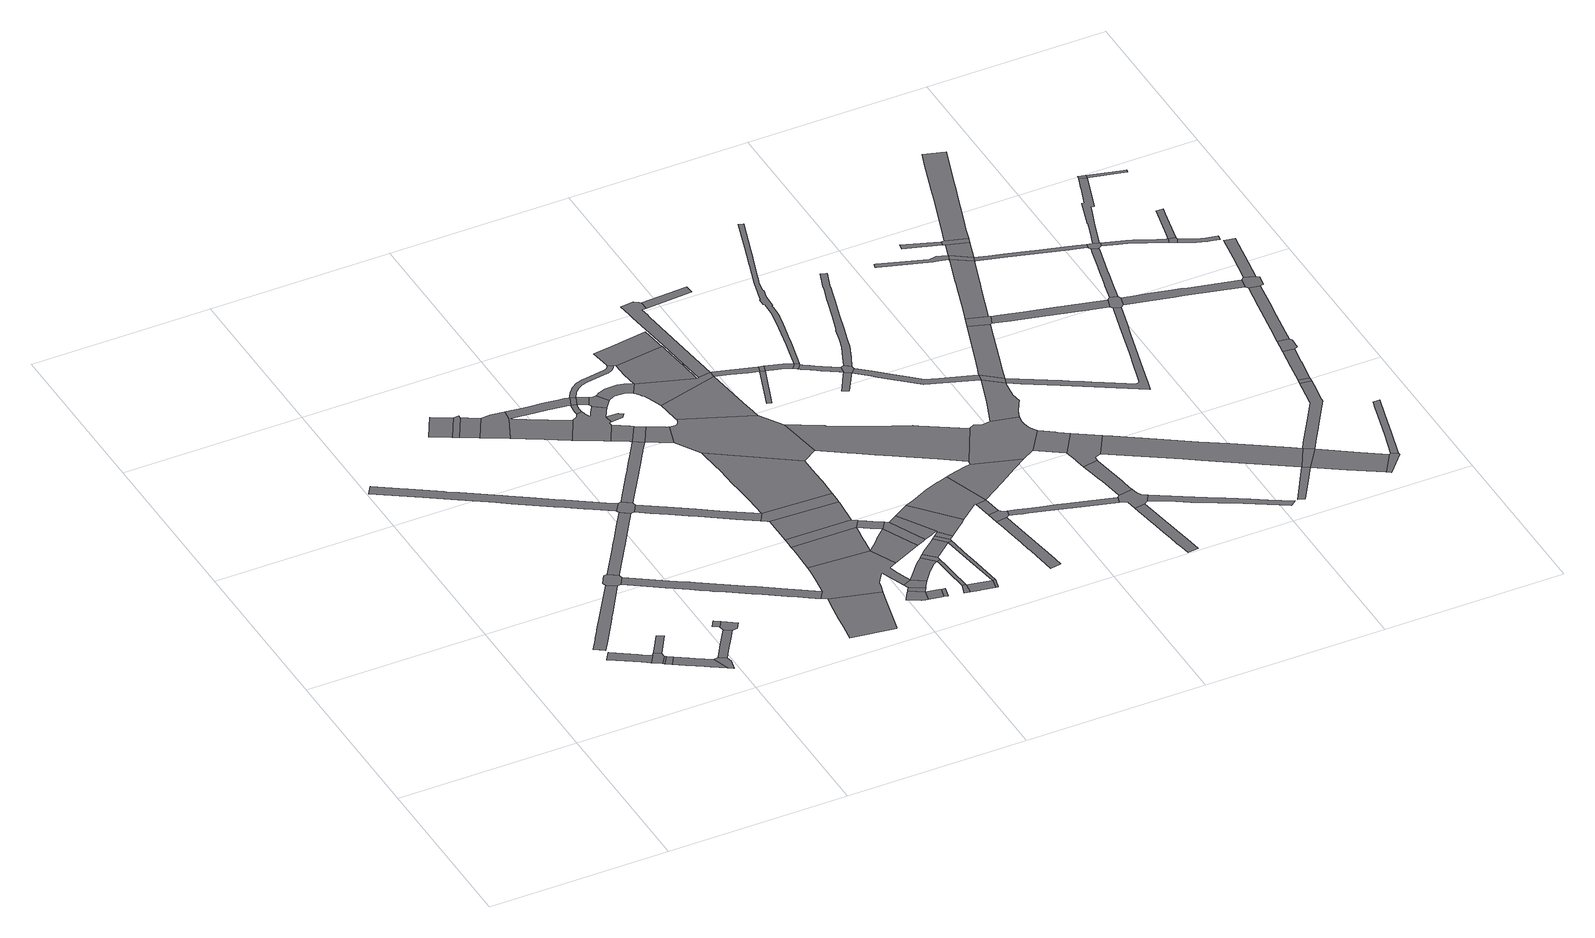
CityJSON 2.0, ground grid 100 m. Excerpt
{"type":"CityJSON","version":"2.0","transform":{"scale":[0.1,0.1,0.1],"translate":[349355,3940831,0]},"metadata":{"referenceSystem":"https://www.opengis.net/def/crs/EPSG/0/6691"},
"CityObjects":{
"road1":{"type":"Road","attributes":{"RoadStructureAttribute.sectionType":"1"},"geometry":[{"type":"MultiSurface","lod":"1","boundaries":[[[0,1,2,3,4,5,6,7,8,9,10]]]}]},
"road2":{"type":"Road","geometry":[{"type":"MultiSurface","lod":"1","boundaries":[[[9,11,12,13,14,10]]]}]},
"road3":{"type":"Road","attributes":{"RoadStructureAttribute.sectionType":"1"},"geometry":[{"type":"MultiSurface","lod":"1","boundaries":[[[15,12,11,16]]]}]},
"road4":{"type":"Road","geometry":[{"type":"MultiSurface","lod":"1","boundaries":[[[17,18,15,16]]]}]},
"road5":{"type":"Road","attributes":{"RoadStructureAttribute.sectionType":"1"},"geometry":[{"type":"MultiSurface","lod":"1","boundaries":[[[19,20,21,22,23,24,25,26,27,28,29,30,31,32,33,34,35,36]]]}]},
"road6":{"type":"Road","geometry":[{"type":"MultiSurface","lod":"1","boundaries":[[[37,38,39,40,14,13]]]}]},
"road7":{"type":"Road","attributes":{"RoadStructureAttribute.sectionType":"1"},"geometry":[{"type":"MultiSurface","lod":"1","boundaries":[[[41,42,18,17,43,44,45,46,47,48,49,50]]]}]},
"road8":{"type":"Road","geometry":[{"type":"MultiSurface","lod":"1","boundaries":[[[49,51,52,53,54,50]]]}]},
"road9":{"type":"Road","geometry":[{"type":"MultiSurface","lod":"1","boundaries":[[[55,56,57,58,19,36,59,60]]]}]},
"road10":{"type":"Road","attributes":{"RoadStructureAttribute.sectionType":"1"},"geometry":[{"type":"MultiSurface","lod":"1","boundaries":[[[61,62,63,64,65,66,67,68,69,70,71,72,73,74,75,76,77,78,79,80,81,82,83,84,85,86,87,88,89,90,91,92,93]]]}]},
"road11":{"type":"Road","attributes":{"RoadStructureAttribute.sectionType":"1"},"geometry":[{"type":"MultiSurface","lod":"1","boundaries":[[[53,94,95,96,97,98,99,100,101,54]]]}]},
"road12":{"type":"Road","geometry":[{"type":"MultiSurface","lod":"1","boundaries":[[[102,103,104,105,106]]]}]},
"road13":{"type":"Road","geometry":[{"type":"MultiSurface","lod":"1","boundaries":[[[102,106,98,97,107,108]]]}]},
"road14":{"type":"Road","attributes":{"RoadStructureAttribute.sectionType":"1"},"geometry":[{"type":"MultiSurface","lod":"1","boundaries":[[[109,110,111,112,113,114,115,56,55,116,117,118,119,120,121,122]]]}]},
"road15":{"type":"Road","attributes":{"RoadStructureAttribute.sectionType":"1"},"geometry":[{"type":"MultiSurface","lod":"1","boundaries":[[[123,124,125,126]]]}]},
"road16":{"type":"Road","geometry":[{"type":"MultiSurface","lod":"1","boundaries":[[[125,127,128,129,126]]]}]},
"road17":{"type":"Road","attributes":{"RoadStructureAttribute.sectionType":"1"},"geometry":[{"type":"MultiSurface","lod":"1","boundaries":[[[59,130,131,132,133,134,135,136,137,138,139,140,141,142,143,144,145,146,147,148,149,150,151,152,153,154,155,156,157,158,159,60]]]}]},
"road18":{"type":"Road","attributes":{"RoadStructureAttribute.sectionType":"1"},"geometry":[{"type":"MultiSurface","lod":"1","boundaries":[[[160,161,128,127,162,163,164]]]}]},
"road19":{"type":"Road","geometry":[{"type":"MultiSurface","lod":"1","boundaries":[[[165,166,167,160,164,168,169]]]}]},
"road20":{"type":"Road","geometry":[{"type":"MultiSurface","lod":"1","boundaries":[[[79,78,109,122,170,171,172,173]]]}]},
"road21":{"type":"Road","attributes":{"RoadStructureAttribute.sectionType":"1"},"geometry":[{"type":"MultiSurface","lod":"1","boundaries":[[[168,174,175,176,177,178,179,180,181,182,183,184,185,169,186,187,188,189,190,191,192,193,194,195,196,197,198,199,200,201,202,203,204,205,206,207,165,169]]]}]},
"road22":{"type":"Road","attributes":{"RoadStructureAttribute.sectionType":"1"},"geometry":[{"type":"MultiSurface","lod":"1","boundaries":[[[208,209,210,211,212,213,214,173,172,215,216,217,218,219,220,221,222,223,224,225,226]]]}]},
"road23":{"type":"Road","attributes":{"RoadStructureAttribute.sectionType":"1"},"geometry":[{"type":"MultiSurface","lod":"1","boundaries":[[[227,228,229,230,231,171,170,232,233,234,235,236,237,238]]]}]},
"road24":{"type":"Road","attributes":{"RoadStructureAttribute.sectionType":"1"},"geometry":[{"type":"MultiSurface","lod":"1","boundaries":[[[239,240,241,242,243,244,245,246,247,248,249]]]}]},
"road25":{"type":"Road","geometry":[{"type":"MultiSurface","lod":"1","boundaries":[[[250,251,252,180,179,253,254,255,256,257,258,259,260,261,262,263,264,265,266,267,268,269,270,271,272,273,274,275]]]}]},
"road26":{"type":"Road","attributes":{"RoadStructureAttribute.sectionType":"1"},"geometry":[{"type":"MultiSurface","lod":"1","boundaries":[[[195,276,277,278,279,280,281,275,274,282,283,284,285,286,287,288]]]}]},
"road27":{"type":"Road","attributes":{"RoadStructureAttribute.sectionType":"1"},"geometry":[{"type":"MultiSurface","lod":"1","boundaries":[[[289,290,255,254,291,226]]]}]},
"road28":{"type":"Road","geometry":[{"type":"MultiSurface","lod":"1","boundaries":[[[292,196,195,288]]]}]},
"road29":{"type":"Road","geometry":[{"type":"MultiSurface","lod":"1","boundaries":[[[293,294,295,150,149,249,248,296,297,298,299,300,301,302,303,304,305,306,307,308,309,310,311]]]}]},
"road30":{"type":"Road","attributes":{"RoadStructureAttribute.sectionType":"1"},"geometry":[{"type":"MultiSurface","lod":"1","boundaries":[[[312,313,314,315,316,317,318,319,292,288]]]}]},
"road31":{"type":"Road","geometry":[{"type":"MultiSurface","lod":"1","boundaries":[[[320,321,289,226,225]]]}]},
"road32":{"type":"Road","geometry":[{"type":"MultiSurface","lod":"1","boundaries":[[[257,322,323,324,325,258]]]}]},
"road33":{"type":"Road","geometry":[{"type":"MultiSurface","lod":"1","boundaries":[[[326,327,328,329,330,331,332,333,334,335,336,337,338,339,316,315,340,341,342,343,344,345,346,347,348,349,350,263,262]]]}]},
"road34":{"type":"Road","attributes":{"RoadStructureAttribute.sectionType":"1"},"geometry":[{"type":"MultiSurface","lod":"1","boundaries":[[[310,351,352,353,354,355,356,357,358,359,311]]]}]},
"road35":{"type":"Road","attributes":{"RoadStructureAttribute.sectionType":"1"},"geometry":[{"type":"MultiSurface","lod":"1","boundaries":[[[360,361,362,363,364,365,321,320,366,367]]]}]},
"road36":{"type":"Road","geometry":[{"type":"MultiSurface","lod":"1","boundaries":[[[368,369,370,371,372,373,374,375]]]}]},
"road37":{"type":"Road","geometry":[{"type":"MultiSurface","lod":"1","boundaries":[[[376,377,378,356,355,379,380]]]}]},
"road38":{"type":"Road","attributes":{"RoadStructureAttribute.sectionType":"1"},"geometry":[{"type":"MultiSurface","lod":"1","boundaries":[[[368,381,382,369]]]}]},
"road39":{"type":"Road","attributes":{"RoadStructureAttribute.sectionType":"1"},"geometry":[{"type":"MultiSurface","lod":"1","boundaries":[[[383,384,385,386,387,388,389,390,391,392,393,394,395,396,397,398,399,400,401,402,403,404,405,196,292,406,407,408,409,410,411,412,413,414,415,416,417,418,419,420,421,422,423,424,425,426,427,428]]]}]},
"road40":{"type":"Road","attributes":{"RoadStructureAttribute.sectionType":"1"},"geometry":[{"type":"MultiSurface","lod":"1","boundaries":[[[429,430,431,432,376,380]]]}]},
"road41":{"type":"Road","geometry":[{"type":"MultiSurface","lod":"1","boundaries":[[[303,382,381,433,434,304]]]}]},
"road42":{"type":"Road","geometry":[{"type":"MultiSurface","lod":"1","boundaries":[[[238,237,435,431,430,436,437]]]}]},
"road43":{"type":"Road","attributes":{"RoadStructureAttribute.sectionType":"1"},"geometry":[{"type":"MultiSurface","lod":"1","boundaries":[[[438,439,440,441,368,375]]]}]},
"road44":{"type":"Road","attributes":{"RoadStructureAttribute.sectionType":"1"},"geometry":[{"type":"MultiSurface","lod":"1","boundaries":[[[442,443,444,445,446,447,448,449,450,451,452,453,454,327,326,455,456,457,458,459,460,461,462,463,464,465,466,467,468,469,470]]]}]},
"road45":{"type":"Road","geometry":[{"type":"MultiSurface","lod":"1","boundaries":[[[471,440,439,472]]]}]},
"road46":{"type":"Road","attributes":{"RoadStructureAttribute.sectionType":"1"},"geometry":[{"type":"MultiSurface","lod":"1","boundaries":[[[437,473,474,475,476,477,478,479,480,481,482,483,484,238]]]}]},
"road47":{"type":"Road","attributes":{"RoadStructureAttribute.sectionType":"1"},"geometry":[{"type":"MultiSurface","lod":"1","boundaries":[[[485,486,487,488,489,490,491,304,434,492,493,494,495,496,497]]]}]},
"road48":{"type":"Road","attributes":{"RoadStructureAttribute.sectionType":"1"},"geometry":[{"type":"MultiSurface","lod":"1","boundaries":[[[498,499,500,501,502,310,309,503,504,505]]]}]},
"road49":{"type":"Road","geometry":[{"type":"MultiSurface","lod":"1","boundaries":[[[506,507,508,509,510]]]}]},
"road50":{"type":"Road","attributes":{"RoadStructureAttribute.sectionType":"1"},"geometry":[{"type":"MultiSurface","lod":"1","boundaries":[[[511,512,513,379,355,514,515,505]]]}]},
"road51":{"type":"Road","geometry":[{"type":"MultiSurface","lod":"1","boundaries":[[[516,517,518,519,520,521,522,523,524,525,526,527,528,529,530,531,532,533,534,535,536,537,360,367,538,478,477]]]}]},
"road52":{"type":"Road","attributes":{"RoadStructureAttribute.sectionType":"1"},"geometry":[{"type":"MultiSurface","lod":"1","boundaries":[[[539,540,508,507,541,542,543,497]]]}]},
"road53":{"type":"Road","geometry":[{"type":"MultiSurface","lod":"1","boundaries":[[[543,544,545,485,497]]]}]},
"road54":{"type":"Road","attributes":{"RoadStructureAttribute.sectionType":"1"},"geometry":[{"type":"MultiSurface","lod":"1","boundaries":[[[546,547,548,549,550,551,506,510]]]}]},
"road55":{"type":"Road","geometry":[{"type":"MultiSurface","lod":"1","boundaries":[[[552,553,554,511,505,504]]]}]},
"road56":{"type":"Road","geometry":[{"type":"MultiSurface","lod":"1","boundaries":[[[555,556,557,558,470,469,559,560,561,562,563,564,565,566,567,568,569,570,571,572,573]]]}]},
"road57":{"type":"Road","geometry":[{"type":"MultiSurface","lod":"1","boundaries":[[[572,574,575,519,518,576,577,578,573]]]}]},
"road58":{"type":"Road","attributes":{"RoadStructureAttribute.sectionType":"1"},"geometry":[{"type":"MultiSurface","lod":"1","boundaries":[[[579,580,581,582,545,544,583,584,585]]]}]},
"road59":{"type":"Road","attributes":{"function":"2","RoadStructureAttribute.sectionType":"1"},"geometry":[{"type":"MultiSurface","lod":"1","boundaries":[[[586,470,558,587,588,589,590,591]]]}]},
"road60":{"type":"Road","geometry":[{"type":"MultiSurface","lod":"1","boundaries":[[[548,592,593,594,549]]]}]},
"road61":{"type":"Road","geometry":[{"type":"MultiSurface","lod":"1","boundaries":[[[595,596,597,383,428,598,599,600,591,590,601,602,603,604,605,606]]]}]},
"road62":{"type":"Road","attributes":{"RoadStructureAttribute.sectionType":"1"},"geometry":[{"type":"MultiSurface","lod":"1","boundaries":[[[554,553,607,608,609]]]}]},
"road63":{"type":"Road","attributes":{"RoadStructureAttribute.sectionType":"1"},"geometry":[{"type":"MultiSurface","lod":"1","boundaries":[[[610,611,612,613,549,594,614,615,616,617,585]]]}]},
"road64":{"type":"Road","geometry":[{"type":"MultiSurface","lod":"1","boundaries":[[[579,585,617,618,619]]]}]},
"road65":{"type":"Road","attributes":{"RoadStructureAttribute.sectionType":"1"},"geometry":[{"type":"MultiSurface","lod":"1","boundaries":[[[618,620,621,619]]]}]},
"road66":{"type":"Road","attributes":{"RoadStructureAttribute.sectionType":"1"},"geometry":[{"type":"MultiSurface","lod":"1","boundaries":[[[622,609,608,623,621,620,624,625,626,627]]]}]},
"road67":{"type":"Road","attributes":{"RoadStructureAttribute.sectionType":"1"},"geometry":[{"type":"MultiSurface","lod":"1","boundaries":[[[628,629,630,631,632,633,634,635,636,556,555,637,638,639,640,641,642,643]]]}]},
"road68":{"type":"Road","geometry":[{"type":"MultiSurface","lod":"1","boundaries":[[[644,645,646,647,555,573,648,649,650]]]}]},
"road69":{"type":"Road","attributes":{"RoadStructureAttribute.sectionType":"1"},"geometry":[{"type":"MultiSurface","lod":"1","boundaries":[[[651,652,653,654,655,656,627,626,657,658,659,660,661,662]]]}]},
"road70":{"type":"Road","geometry":[{"type":"MultiSurface","lod":"1","boundaries":[[[650,663,664,665]]]}]},
"road71":{"type":"Road","attributes":{"RoadStructureAttribute.sectionType":"1"},"geometry":[{"type":"MultiSurface","lod":"1","boundaries":[[[666,667,668,669,670,671,672,673,674,675,676,677,678,679,680]]]}]},
"road72":{"type":"Road","geometry":[{"type":"MultiSurface","lod":"1","boundaries":[[[681,644,650,665]]]}]},
"road73":{"type":"Road","geometry":[{"type":"MultiSurface","lod":"1","boundaries":[[[682,661,660,683]]]}]},
"road74":{"type":"Road","geometry":[{"type":"MultiSurface","lod":"1","boundaries":[[[680,679,684,685,686,682,683]]]}]},
"road75":{"type":"Road","attributes":{"function":"3","RoadStructureAttribute.sectionType":"1"},"geometry":[{"type":"MultiSurface","lod":"1","boundaries":[[[687,688,689,690,691,692,693,694,695,696,697,517,516,698,699,700,701,702,703,704]]]}]},
"road76":{"type":"Road","geometry":[{"type":"MultiSurface","lod":"1","boundaries":[[[642,705,706,643]]]}]},
"road77":{"type":"Road","attributes":{"RoadStructureAttribute.sectionType":"1"},"geometry":[{"type":"MultiSurface","lod":"1","boundaries":[[[707,708,709,681,665,710,711,712,713,714,715,716]]]}]},
"road78":{"type":"Road","geometry":[{"type":"MultiSurface","lod":"1","boundaries":[[[715,717,718,719,720,716]]]}]},
"road79":{"type":"Road","attributes":{"RoadStructureAttribute.sectionType":"1"},"geometry":[{"type":"MultiSurface","lod":"1","boundaries":[[[721,722,723,724,725,719,718,726,727,728,729,730,731]]]}]},
"road80":{"type":"Road","geometry":[{"type":"MultiSurface","lod":"1","boundaries":[[[661,732,733,734,735,736,737,738,662]]]}]},
"road81":{"type":"Road","attributes":{"RoadStructureAttribute.sectionType":"1"},"geometry":[{"type":"MultiSurface","lod":"1","boundaries":[[[739,740,741,742,743,744,745,746,685,684,747,748,749,750,751,752]]]}]},
"road82":{"type":"Road","geometry":[{"type":"MultiSurface","lod":"1","boundaries":[[[753,721,731,754,755,756,757]]]}]},
"road83":{"type":"Road","geometry":[{"type":"MultiSurface","lod":"1","boundaries":[[[736,735,758,759,760,761,762,763,764,765,766,767,687,704]]]}]},
"road84":{"type":"Road","attributes":{"RoadStructureAttribute.sectionType":"1"},"geometry":[{"type":"MultiSurface","lod":"1","boundaries":[[[720,768,769,770,771,772,773,774,775,776,777,778,779,780,781,782,783,784,785,786,787,788,789,790,791,792,793,794,795,796,797,798,799,800,801,802,803,804,805,806,807,808,809,810,811,812,813,814,716]]]}]},
"road85":{"type":"Road","attributes":{"RoadStructureAttribute.sectionType":"1"},"geometry":[{"type":"MultiSurface","lod":"1","boundaries":[[[815,816,817,818,819,820,821,755,754,731,822,823,824,825,826,827,754,828,829,830,831,832,833,834,835,836]]]}]},
"road86":{"type":"Road","attributes":{"RoadStructureAttribute.sectionType":"1"},"geometry":[{"type":"MultiSurface","lod":"1","boundaries":[[[837,838,839,840,841,842,843,844,845,846,847,848,849,850,851,852,853,854,855,856,857,858,859,860,861,862,753,757]]]}]},
"road87":{"type":"Road","attributes":{"RoadStructureAttribute.sectionType":"1"},"geometry":[{"type":"MultiSurface","lod":"1","boundaries":[[[863,864,865,866,867,868,869,870,871,872,873,874,875,876,877,878,879]]]}]},
"road88":{"type":"Road","geometry":[{"type":"MultiSurface","lod":"1","boundaries":[[[880,881,870,869,882,883,884,885,886,887,739,752]]]}]},
"road89":{"type":"Road","attributes":{"RoadStructureAttribute.sectionType":"1"},"geometry":[{"type":"MultiSurface","lod":"1","boundaries":[[[888,889,890,891,887,886,892,893,894,895,896,897]]]}]},
"road90":{"type":"Road","attributes":{"RoadStructureAttribute.sectionType":"1"},"geometry":[{"type":"MultiSurface","lod":"1","boundaries":[[[898,899,759,758,900,901,902]]]}]},
"road91":{"type":"Road","attributes":{"RoadStructureAttribute.sectionType":"1"},"geometry":[{"type":"MultiSurface","lod":"1","boundaries":[[[903,904,765,764,905,906,907,908,909,910,836]]]}]},
"road92":{"type":"Road","geometry":[{"type":"MultiSurface","lod":"1","boundaries":[[[896,911,912,913,914,915,916,917,918,902,901,919,920,921,897]]]}]},
"road93":{"type":"Road","geometry":[{"type":"MultiSurface","lod":"1","boundaries":[[[910,922,815,836]]]}]},
"road94":{"type":"Road","attributes":{"function":"2","RoadStructureAttribute.sectionType":"1"},"geometry":[{"type":"MultiSurface","lod":"1","boundaries":[[[922,923,924,925,926,927,928,929,930,931,932,933,815]]]}]},
"road95":{"type":"Road","attributes":{"RoadStructureAttribute.sectionType":"1"},"geometry":[{"type":"MultiSurface","lod":"1","boundaries":[[[934,935,936,937,938,939,940,941,883,882,942,943,944,945,946,947]]]}]},
"road96":{"type":"Road","geometry":[{"type":"MultiSurface","lod":"1","boundaries":[[[948,949,950,951,952,927,926]]]}]},
"road97":{"type":"Road","attributes":{"function":"3","RoadStructureAttribute.sectionType":"1"},"geometry":[{"type":"MultiSurface","lod":"1","boundaries":[[[953,954,955,956,957,958,959,960,961,962,963,964,965,966,967,918,917]]]}]},
"road98":{"type":"Road","attributes":{"RoadStructureAttribute.sectionType":"1"},"geometry":[{"type":"MultiSurface","lod":"1","boundaries":[[[968,969,970,971,972,973,974,975,976,977]]]}]},
"road99":{"type":"Road","attributes":{"RoadStructureAttribute.sectionType":"1"},"geometry":[{"type":"MultiSurface","lod":"1","boundaries":[[[978,979,980,981,982,983,984,985,986,987,988,989,990,991,992,922,910,993,994,995,996,997,998,999,1000,1001,1002]]]}]},
"road100":{"type":"Road","attributes":{"function":"2","RoadStructureAttribute.sectionType":"1"},"geometry":[{"type":"MultiSurface","lod":"1","boundaries":[[[976,1003,1004,1005,1006,1007,1008,951,950,1009,1010,1011,1012,1013,1014]]]}]},
"road101":{"type":"Road","geometry":[{"type":"MultiSurface","lod":"1","boundaries":[[[1015,1016,1017,1018]]]}]},
"road102":{"type":"Road","attributes":{"RoadStructureAttribute.sectionType":"1"},"geometry":[{"type":"MultiSurface","lod":"1","boundaries":[[[1019,1020,1021,958,1022,1023]]]}]},
"road103":{"type":"Road","geometry":[{"type":"MultiSurface","lod":"1","boundaries":[[[976,1014,1024,977]]]}]},
"road104":{"type":"Road","attributes":{"RoadStructureAttribute.sectionType":"1"},"geometry":[{"type":"MultiSurface","lod":"1","boundaries":[[[1025,1026,1027,1028,1029,949,948,1030,1031,1032,1033,1034,1035,1036,1037,1038]]]}]},
"road105":{"type":"Road","attributes":{"function":"2","RoadStructureAttribute.sectionType":"1"},"geometry":[{"type":"MultiSurface","lod":"1","boundaries":[[[1024,1039,1040,1041,977]]]}]},
"road106":{"type":"Road","geometry":[{"type":"MultiSurface","lod":"1","boundaries":[[[1042,1015,1018,1041,1040,1043]]]}]},
"road107":{"type":"Road","geometry":[{"type":"MultiSurface","lod":"1","boundaries":[[[1044,959,958,1021]]]}]},
"road108":{"type":"Road","attributes":{"function":"3","RoadStructureAttribute.sectionType":"1"},"geometry":[{"type":"MultiSurface","lod":"1","boundaries":[[[1045,1046,1044,1021,1047,1048]]]}]},
"road109":{"type":"Road","attributes":{"RoadStructureAttribute.sectionType":"1"},"geometry":[{"type":"MultiSurface","lod":"1","boundaries":[[[1049,1050,1051,1052,1053,1054,1024,1014,1055,1056,1057,1058,1059]]]}]},
"road110":{"type":"Road","attributes":{"function":"2","RoadStructureAttribute.sectionType":"1"},"geometry":[{"type":"MultiSurface","lod":"1","boundaries":[[[1060,1061,1062,1063,1064,1065,1042,1043,1066,1067,1068,1069,1070,1071,1072,1073,1074,1075]]]}]},
"road111":{"type":"Road","geometry":[{"type":"MultiSurface","lod":"1","boundaries":[[[1037,978,1002,1076,1077,1078,1079,1038]]]}]},
"road112":{"type":"Road","attributes":{"RoadStructureAttribute.sectionType":"1"},"geometry":[{"type":"MultiSurface","lod":"1","boundaries":[[[1080,1081,1082,1083,1084,1085,959,1044,1086,1087,1088,1089,1090,1091,1092,1093,1094,1095]]]}]},
"road113":{"type":"Road","geometry":[{"type":"MultiSurface","lod":"1","boundaries":[[[1096,1097,1098,1099,1045,1048]]]}]},
"road114":{"type":"Road","attributes":{"RoadStructureAttribute.sectionType":"1"},"geometry":[{"type":"MultiSurface","lod":"1","boundaries":[[[1100,1101,1102,1103,1104,1105,1106,1107,1108,1109,1079,1078,1110,1111,1112,1113,1114,1115]]]}]},
"road115":{"type":"Road","geometry":[{"type":"MultiSurface","lod":"1","boundaries":[[[1094,1116,1117,1095]]]}]},
"road116":{"type":"Road","geometry":[{"type":"MultiSurface","lod":"1","boundaries":[[[1118,1119,1049,1059,1115,1114,1120,1121]]]}]},
"road117":{"type":"Road","attributes":{"RoadStructureAttribute.sectionType":"1"},"geometry":[{"type":"MultiSurface","lod":"1","boundaries":[[[1098,1122,1123,1124,1125,1126,1127,1128,1099]]]}]},
"road118":{"type":"Road","attributes":{"RoadStructureAttribute.sectionType":"1"},"geometry":[{"type":"MultiSurface","lod":"1","boundaries":[[[1129,1130,1117,1116,1131,1132,1133,1134,1135]]]}]},
"road119":{"type":"Road","attributes":{"RoadStructureAttribute.sectionType":"1"},"geometry":[{"type":"MultiSurface","lod":"1","boundaries":[[[1136,1137,1138,1139,1140,1141,1142,1143,1144,1145,1146,1147,1148,1077,1076]]]}]},
"road120":{"type":"Road","geometry":[{"type":"MultiSurface","lod":"1","boundaries":[[[1149,1150,1151,1129,1135,1152]]]}]},
"road121":{"type":"Road","attributes":{"RoadStructureAttribute.sectionType":"1"},"geometry":[{"type":"MultiSurface","lod":"1","boundaries":[[[1153,1154,1155,1156,1157,1158,1121,1120,1159,1160,1161,1162,1163]]]}]},
"road122":{"type":"Road","attributes":{"RoadStructureAttribute.sectionType":"1"},"geometry":[{"type":"MultiSurface","lod":"1","boundaries":[[[1164,1165,1166,1167,1168,1169,1170,1171,1172,1173,1174,1119,1118,1175,1176,1177,1178,1179,1180]]]}]},
"road123":{"type":"Road","attributes":{"RoadStructureAttribute.sectionType":"1"},"geometry":[{"type":"MultiSurface","lod":"1","boundaries":[[[1150,1181,1182,1183,1184,1185,1186,1187,1188,1189,1151]]]}]},
"road124":{"type":"Road","attributes":{"RoadStructureAttribute.sectionType":"1"}},
"road125":{"type":"Road","geometry":[{"type":"MultiSurface","lod":"1","boundaries":[[[1190,1191,1192,1193,1194,1163,1162]]]}]},
"road126":{"type":"Road","geometry":[{"type":"MultiSurface","lod":"1","boundaries":[[[1195,1196,1164,1180]]]}]},
"road127":{"type":"Road","geometry":[{"type":"MultiSurface","lod":"1","boundaries":[[[1197,1198,1199,1200,1201,1140,1139,1186,1185]]]}]},
"road128":{"type":"Road","geometry":[{"type":"MultiSurface","lod":"1","boundaries":[[[1194,1202,1203,1204,1205,1163]]]}]},
"road129":{"type":"Road","attributes":{"RoadStructureAttribute.sectionType":"1"},"geometry":[{"type":"MultiSurface","lod":"1","boundaries":[[[1206,1207,1208,1209,1210,1211,1212,1193,1192]]]}]},
"road130":{"type":"Road","attributes":{"RoadStructureAttribute.sectionType":"1"},"geometry":[{"type":"MultiSurface","lod":"1","boundaries":[[[1213,1201,1200,1214,1215,1216,1217,1218]]]}]},
"road131":{"type":"Road","attributes":{"RoadStructureAttribute.sectionType":"1"},"geometry":[{"type":"MultiSurface","lod":"1","boundaries":[[[1219,1220,1221,1222,1223,1195,1180]]]}]}
},
"vertices":[
[657,469,0],[616,496,0],[601,506,0],[478,588,0],[444,539,0],[522,488,0],[589,443,0],[592,441,0],[613,427,0],[630,415,0],[663,465,0],
[678,384,0],[711,434,0],[711,459,0],[675,482,0],
[719,429,0],[686,378,0],
[716,358,0],[749,409,0],
[716,1085,0],[623,946,0],[555,844,0],[546,830,0],[511,778,0],[506,770,0],[486,740,0],[474,722,0],[466,710,0],[422,644,0],[473,610,0],[518,676,0],[617,825,0],[621,830,0],[625,837,0],[644,866,0],[682,925,0],[766,1054,0],
[788,582,0],[781,585,0],[751,600,0],[680,490,0],
[839,349,0],[814,366,0],[775,319,0],[799,303,0],[818,291,0],[828,284,0],[877,252,0],[881,249,0],[949,204,0],[917,298,0],
[975,186,0],[990,249,0],[984,279,0],[946,304,0],
[814,1128,0],[765,1160,0],[744,1158,0],[712,1106,0],[786,1056,0],[818,1107,0],
[10,2291,0],[238,2139,0],[354,2062,0],[443,2003,0],[512,1957,0],[515,1955,0],[542,1937,0],[605,1895,0],[695,1835,0],[783,1776,0],[785,1775,0],[801,1764,0],[882,1711,0],[901,1699,0],[907,1694,0],[914,1690,0],[917,1687,0],[1042,1605,0],[1077,1655,0],[1026,1688,0],[855,1800,0],[837,1812,0],[707,1899,0],[617,1960,0],[593,1975,0],[578,1985,0],[560,1997,0],[414,2095,0],[361,2130,0],[350,2138,0],[200,2237,0],[192,2243,0],[43,2341,0],
[1000,303,0],[1027,345,0],[1071,411,0],[1109,468,0],[1072,493,0],[1036,440,0],[990,371,0],[989,369,0],
[1091,560,0],[1071,573,0],[1059,581,0],[1034,543,0],[1066,522,0],
[1140,473,0],[1165,511,0],
[1048,1586,0],[982,1488,0],[927,1405,0],[926,1403,0],[900,1364,0],[892,1353,0],[867,1315,0],[819,1135,0],[949,1331,0],[955,1339,0],[961,1348,0],[1010,1423,0],[1011,1423,0],[1096,1552,0],
[565,2711,0],[488,2571,0],[591,2514,0],[668,2654,0],
[621,2497,0],[699,2637,0],[698,2655,0],
[872,999,0],[974,931,0],[979,927,0],[1076,862,0],[1117,835,0],[1158,808,0],[1172,798,0],[1226,763,0],[1279,727,0],[1334,691,0],[1339,688,0],[1349,681,0],[1404,645,0],[1482,593,0],[1500,581,0],[1503,579,0],[1571,534,0],[1598,515,0],[1601,513,0],[1620,501,0],[1653,551,0],[1651,553,0],[1507,649,0],[1376,737,0],[1375,738,0],[1329,768,0],[1122,905,0],[1101,918,0],[1046,955,0],[1014,976,0],
[788,2588,0],[731,2619,0],[654,2479,0],[673,2469,0],[711,2448,0],
[917,2581,0],[842,2590,0],[836,2590,0],[844,2374,0],[910,2521,0],
[1116,1556,0],[1149,1606,0],[1145,1627,0],[1097,1660,0],
[859,2366,0],[912,2335,0],[935,2322,0],[992,2288,0],[1107,2220,0],[1109,2219,0],[1187,2365,0],[1177,2370,0],[1079,2425,0],[986,2477,0],[968,2487,0],[923,2514,0],[1049,2505,0],[1116,2497,0],[1192,2488,0],[1198,2487,0],[1205,2487,0],[1214,2485,0],[1215,2485,0],[1222,2484,0],[1230,2482,0],[1236,2480,0],[1257,2537,0],[1253,2538,0],[1244,2540,0],[1234,2542,0],[1224,2544,0],[1214,2546,0],[1203,2547,0],[1136,2555,0],[1114,2558,0],[1052,2564,0],[982,2573,0],[953,2577,0],
[1366,2066,0],[1304,1972,0],[1286,1945,0],[1242,1879,0],[1241,1877,0],[1211,1833,0],[1112,1683,0],[1181,1679,0],[1237,1763,0],[1239,1767,0],[1261,1799,0],[1319,1886,0],[1320,1888,0],[1358,1945,0],[1372,1966,0],[1379,1976,0],[1385,1985,0],[1424,2043,0],[1373,2077,0],
[1499,1373,0],[1401,1438,0],[1280,1518,0],[1276,1521,0],[1212,1563,0],[1186,1509,0],[1263,1458,0],[1345,1404,0],[1385,1377,0],[1542,1273,0],[1644,1206,0],[1677,1256,0],
[1643,436,0],[1625,313,0],[1615,244,0],[1605,175,0],[1601,148,0],[1846,112,0],[1848,119,0],[1888,283,0],[1903,346,0],[1920,411,0],[1650,481,0],
[1230,2402,0],[1223,2391,0],[1217,2380,0],[1250,2144,0],[1278,2128,0],[1341,2245,0],[1340,2263,0],[1352,2265,0],[1345,2315,0],[1363,2344,0],[1374,2363,0],[1381,2374,0],[1384,2378,0],[1323,2426,0],[1322,2424,0],[1316,2412,0],[1311,2403,0],[1295,2377,0],[1281,2353,0],[1275,2363,0],[1270,2373,0],[1265,2384,0],[1262,2394,0],[1260,2406,0],[1259,2407,0],[1230,2403,0],
[1232,2469,0],[1230,2456,0],[1228,2442,0],[1228,2430,0],[1227,2428,0],[1228,2414,0],[1258,2417,0],[1258,2424,0],[1257,2428,0],[1258,2440,0],[1259,2451,0],[1261,2462,0],[1264,2471,0],
[1435,2184,0],[1419,2194,0],[1363,2083,0],
[1286,2527,0],
[1674,720,0],[1669,657,0],[1654,555,0],[1933,461,0],[1940,488,0],[1947,499,0],[1960,520,0],[1985,549,0],[1988,550,0],[1994,535,0],[2037,414,0],[2084,435,0],[2075,462,0],[2051,532,0],[2040,567,0],[2039,571,0],[2084,592,0],[2016,736,0],[1676,755,0],
[1268,2469,0],[1276,2466,0],[1283,2463,0],[1316,2445,0],[1344,2498,0],[1310,2516,0],[1301,2521,0],[1291,2525,0],
[1425,2045,0],[1487,2154,0],
[1421,2274,0],[1420,2276,0],[1436,2297,0],[1415,2314,0],
[1424,2429,0],[1383,2491,0],[1382,2491,0],[1380,2490,0],[1378,2490,0],[1376,2489,0],[1374,2489,0],[1372,2489,0],[1370,2489,0],[1368,2489,0],[1366,2489,0],[1365,2489,0],[1363,2489,0],[1361,2490,0],[1317,2445,0],[1318,2444,0],[1319,2442,0],[1320,2441,0],[1322,2439,0],[1322,2437,0],[1323,2436,0],[1323,2434,0],[1324,2432,0],[1324,2430,0],[1324,2428,0],
[2027,818,0],[2028,826,0],[2033,860,0],[2037,894,0],[2043,942,0],[1681,944,0],[1681,917,0],[1681,871,0],[1678,791,0],
[1590,2098,0],[1585,2100,0],[1579,2102,0],[1574,2105,0],[1569,2108,0],[1501,2146,0],[1489,2010,0],[1552,1976,0],
[2106,314,0],[2033,361,0],[2014,332,0],[1993,298,0],[2061,260,0],[2074,257,0],[2081,255,0],[2094,253,0],
[1682,1010,0],[1681,968,0],[1681,964,0],[2075,991,0],[2049,1008,0],
[2123,341,0],[2048,384,0],
[1542,2684,0],[1541,2681,0],[1539,2678,0],[1537,2674,0],[1534,2671,0],[1531,2669,0],[1528,2666,0],[1525,2664,0],[1521,2662,0],[1518,2661,0],[1408,2645,0],[1378,2641,0],[1357,2634,0],[1345,2628,0],[1333,2621,0],[1322,2614,0],[1311,2605,0],[1301,2596,0],[1291,2586,0],[1282,2576,0],[1274,2565,0],[1267,2554,0],[1260,2542,0],[1292,2538,0],[1299,2548,0],[1306,2557,0],[1313,2566,0],[1322,2574,0],[1330,2582,0],[1340,2589,0],[1349,2596,0],[1359,2602,0],[1369,2606,0],[1385,2611,0],[1426,2617,0],[1516,2631,0],[1525,2632,0],[1533,2635,0],[1539,2638,0],[1545,2641,0],[1551,2646,0],[1556,2651,0],[1561,2656,0],[1565,2663,0],[1567,2667,0],[1570,2671,0],
[2061,1159,0],[2061,1169,0],[1682,1181,0],[1682,1092,0],
[2133,357,0],[2154,389,0],
[1673,1187,0],[2061,1175,0],[2063,1243,0],
[2161,240,0],[2171,238,0],[2187,297,0],[2178,299,0],
[1581,2501,0],[1565,2509,0],[1550,2515,0],[1533,2519,0],[1517,2522,0],[1500,2524,0],[1483,2524,0],[1466,2523,0],[1449,2521,0],[1433,2516,0],[1417,2511,0],[1405,2505,0],[1394,2498,0],[1433,2435,0],[1440,2439,0],[1446,2441,0],[1454,2444,0],[1464,2447,0],[1475,2449,0],[1480,2449,0],[1485,2449,0],[1495,2449,0],[1506,2448,0],[1516,2446,0],[1526,2443,0],[1536,2440,0],[1545,2435,0],[1557,2428,0],[1595,2492,0],
[2207,293,0],[2195,233,0],
[2064,1273,0],[2066,1357,0],[2066,1367,0],[2064,1467,0],[2063,1545,0],[1637,1837,0],[1650,1690,0],[1651,1685,0],[1657,1581,0],[1658,1563,0],[1665,1456,0],[1670,1383,0],
[2213,575,0],[2212,573,0],[2205,567,0],[2198,560,0],[2180,542,0],[2159,520,0],[2111,465,0],[2162,400,0],[2203,450,0],[2207,456,0],[2247,496,0],[2263,504,0],[2275,511,0],
[2106,824,0],[2091,810,0],[2087,806,0],[2053,771,0],[2051,769,0],[2154,626,0],[2248,670,0],[2154,869,0],
[2316,272,0],[2316,278,0],[2294,276,0],[2276,218,0],[2305,212,0],
[2187,916,0],[2136,951,0],[2112,967,0],[2045,939,0],[2104,901,0],
[2145,1597,0],[2107,1854,0],[2024,1981,0],[1651,2138,0],[1651,2133,0],[1650,2129,0],[1649,2124,0],[1648,2119,0],[1646,2115,0],[1644,2111,0],[1641,2107,0],[1638,2103,0],[1635,2100,0],[1634,2100,0],[1630,2097,0],[1625,2096,0],[1619,2095,0],[1613,2095,0],[1610,2095,0],[1607,2095,0],[1602,2096,0],[1596,2097,0],[1565,1956,0],
[2276,493,0],[2285,392,0],[2305,398,0],[2298,475,0],[2294,513,0],
[2292,537,0],[2235,596,0],
[2354,203,0],[2362,201,0],[2436,187,0],[2448,246,0],[2373,261,0],[2358,264,0],
[2292,691,0],[2303,696,0],[2206,903,0],
[1974,2405,0],[1904,2393,0],[1899,2386,0],[1893,2390,0],[1561,2423,0],[1565,2419,0],[1570,2414,0],[1573,2410,0],[1574,2409,0],[1577,2404,0],[1581,2399,0],[1585,2393,0],[1588,2388,0],[1592,2382,0],[1595,2377,0],[1598,2371,0],[1604,2353,0],[1635,2273,0],[1975,2368,0],
[1641,2220,0],[1650,2143,0],[2015,2055,0],[2013,2074,0],[1997,2197,0],
[2340,685,0],[2322,670,0],[2308,658,0],[2255,616,0],[2307,550,0],[2389,621,0],[2393,624,0],
[1585,2581,0],[1881,2515,0],[1873,2579,0],[1861,2682,0],[1859,2703,0],[1583,2665,0],
[2448,184,0],[2465,243,0],[2464,248,0],
[1544,2693,0],[1543,2689,0],[1542,2685,0],[1573,2673,0],[1576,2673,0],[1579,2671,0],[1855,2726,0],[1847,2787,0],[1838,2847,0],[1614,2814,0],[1607,2815,0],[1529,2804,0],
[2350,717,0],[2382,734,0],[2259,935,0],
[2393,618,0],[2407,525,0],[2420,433,0],[2447,249,0],[2439,439,0],[2428,520,0],[2418,601,0],[2414,627,0],
[2413,639,0],[2359,702,0],
[2439,661,0],[2385,724,0],
[2277,946,0],[2387,732,0],[2501,714,0],[2520,730,0],[2548,755,0],[2345,988,0],
[1919,3077,0],[1898,3094,0],[1825,3086,0],[1833,3008,0],[1834,2998,0],[1836,2989,0],[1837,2979,0],[1869,2712,0],[1883,2587,0],[1948,2641,0],[1913,2950,0],[1912,2965,0],[1906,3015,0],[1906,3016,0],[1932,3018,0],[1929,3068,0],
[2208,2337,0],[2191,2342,0],[2185,2344,0],[1986,2402,0],[2059,2342,0],[2142,2317,0],[2197,2300,0],
[2578,1088,0],[2577,1088,0],[2575,1087,0],[2496,1058,0],[2411,1016,0],[2395,1009,0],[2586,789,0],[2650,840,0],[2659,844,0],[2660,839,0],[2719,848,0],[2633,1106,0],
[2109,2050,0],[2134,2042,0],[2225,2292,0],
[2692,628,0],[2700,567,0],[2701,562,0],[2716,457,0],[2725,396,0],[2728,372,0],[2751,201,0],[2812,210,0],[2805,259,0],[2792,355,0],[2789,377,0],[2755,606,0],[2751,636,0],[2745,673,0],[2686,664,0],
[2236,2329,0],
[2735,744,0],[2676,735,0],
[2763,683,0],[2773,720,0],[2748,727,0],
[2915,1410,0],[2696,1543,0],[2672,1557,0],[2672,1558,0],[2488,1646,0],[2485,1647,0],[2460,1659,0],[2287,1754,0],[2284,1756,0],[2253,1774,0],[2180,1814,0],[2284,1505,0],[2293,1499,0],[2398,1430,0],[2472,1381,0],[2530,1343,0],[2663,1257,0],[2787,1171,0],
[2194,3034,0],[2191,3084,0],
[2366,2285,0],[2341,2298,0],[2331,2301,0],[2262,2281,0],[2265,2280,0],[2321,2263,0],[2332,2259,0],[2348,2253,0],[2355,2247,0],[2378,2277,0],
[2375,2233,0],[2377,2231,0],[2401,2261,0],[2403,2271,0],
[2571,2146,0],[2493,2197,0],[2461,2218,0],[2442,2231,0],[2411,2251,0],[2387,2223,0],[2399,2215,0],[2457,2176,0],[2472,2166,0],[2550,2114,0],[2566,2104,0],
[2853,938,0],[2926,987,0],[2964,1012,0],[3041,1064,0],[2784,1145,0],[2749,1136,0],[2660,1115,0],
[3313,568,0],[3087,634,0],[3067,639,0],[3018,653,0],[2935,676,0],[2915,681,0],[2873,693,0],[2825,706,0],[2824,665,0],[2833,663,0],[2860,655,0],[3069,597,0],[3074,595,0],[3301,529,0],
[2592,2152,0],[2599,2080,0],[2628,2107,0],[2626,2119,0],[2624,2127,0],
[3113,1105,0],[3206,1240,0],[3191,1261,0],[3180,1287,0],[3173,1317,0],[3172,1343,0],[3177,1380,0],[3031,1414,0],[2990,1407,0],[2947,1425,0],
[2416,2323,0],[2444,2438,0],[2455,2490,0],[2482,2611,0],[2482,2612,0],[2487,2640,0],[2493,2666,0],[2493,2671,0],[2496,2698,0],[2496,2736,0],[2496,2756,0],[2503,2753,0],[2505,2824,0],[2506,2829,0],[2518,2883,0],[2511,2885,0],[2512,2889,0],[2528,2954,0],[2538,2984,0],[2539,2987,0],[2590,3142,0],[2593,3151,0],[2611,3205,0],[2636,3281,0],[2679,3416,0],[2653,3424,0],[2604,3269,0],[2603,3269,0],[2594,3240,0],[2552,3106,0],[2548,3095,0],[2505,2960,0],[2474,2838,0],[2472,2829,0],[2471,2820,0],[2465,2822,0],[2464,2808,0],[2463,2781,0],[2470,2780,0],[2468,2700,0],[2465,2672,0],[2445,2576,0],[2444,2573,0],[2435,2531,0],[2416,2439,0],[2416,2438,0],[2401,2376,0],
[3154,1777,0],[3099,1796,0],[2966,1844,0],[2897,1868,0],[2839,1920,0],[2765,1987,0],[2694,2049,0],[2554,2084,0],[2507,2001,0],[2489,1971,0],[2519,1956,0],[2522,1955,0],[2587,2060,0],[2674,2013,0],[2700,1989,0],[2702,1987,0],[2737,1956,0],[2839,1866,0],[2875,1833,0],[2906,1822,0],[2966,1801,0],[3148,1737,0],
[2653,2193,0],[2655,2196,0],[2691,2280,0],[2706,2335,0],[2709,2347,0],[2728,2416,0],[2760,2532,0],[2793,2640,0],[2815,2714,0],[2823,2744,0],[2831,2771,0],[2863,2862,0],[2858,2864,0],[2850,2867,0],[2830,2875,0],[2798,2783,0],[2797,2781,0],[2789,2753,0],[2765,2675,0],[2758,2653,0],[2725,2541,0],[2690,2429,0],[2689,2428,0],[2670,2357,0],[2653,2294,0],[2618,2212,0],
[3478,16,0],[3464,108,0],[3461,124,0],[3431,313,0],[3427,341,0],[3419,390,0],[3408,460,0],[3348,450,0],[3358,390,0],[3360,378,0],[3370,313,0],[3377,272,0],[3387,210,0],[3396,146,0],[3403,100,0],[3410,57,0],[3418,7,0],
[3326,521,0],[3339,508,0],[3430,478,0],[3454,519,0],[3429,533,0],[3412,562,0],[3407,595,0],[3327,582,0],
[3293,783,0],[3297,756,0],[3304,719,0],[3321,615,0],[3402,622,0],[3395,663,0],[3393,679,0],[3359,880,0],[3359,884,0],[3277,870,0],
[3288,1181,0],[3279,1188,0],[3194,1049,0],[3253,1008,0],[3343,1145,0],
[3090,1563,0],[3083,1544,0],[3192,1421,0],[3222,1475,0],[3238,1500,0],[3231,1556,0],[3239,1633,0],[3244,1657,0],
[3359,889,0],[3360,894,0],[3360,899,0],[3361,904,0],[3362,909,0],[3362,914,0],[3398,927,0],[3476,1056,0],[3266,936,0],[3266,931,0],[3268,920,0],
[3257,1696,0],
[3287,1790,0],[3299,1827,0],[3364,2030,0],[3394,2122,0],[3284,2158,0],[3273,2125,0],[3222,1970,0],[3221,1968,0],[3188,1873,0],[3170,1822,0],[3160,1794,0],
[4084,141,0],[3967,212,0],[3892,257,0],[3785,321,0],[3761,335,0],[3654,399,0],[3642,406,0],[3602,430,0],[3555,406,0],[3619,368,0],[3738,301,0],[3759,289,0],[3847,240,0],[4052,117,0],
[3405,2124,0],[3426,2180,0],[3415,2184,0],[3305,2220,0],[3300,2204,0],
[3746,700,0],[3822,650,0],[3883,610,0],[4010,527,0],[4112,460,0],[4242,376,0],[4314,510,0],[4266,542,0],[4040,689,0],[4030,695,0],[4006,710,0],[3877,794,0],[3759,870,0],[3701,908,0],[3517,1030,0],
[3408,2740,0],[3371,2735,0],[3114,2821,0],[3106,2824,0],[3097,2799,0],[3105,2796,0],[3374,2707,0],[3405,2703,0],[3456,2688,0],[3466,2719,0],
[4000,1964,0],[3997,1950,0],[3960,1812,0],[3920,1659,0],[3902,1594,0],[3875,1494,0],[3875,1493,0],[3853,1413,0],[3840,1364,0],[3821,1356,0],[3681,1441,0],[3626,1474,0],[3594,1494,0],[3530,1532,0],[3500,1550,0],[3310,1618,0],[3479,1516,0],[3624,1429,0],[3860,1286,0],[3873,1331,0],[3906,1456,0],[3921,1512,0],[3981,1740,0],[4001,1814,0],[4038,1951,0],
[3446,2657,0],[3399,2511,0],[3398,2507,0],[3374,2433,0],[3342,2333,0],[3322,2272,0],[3421,2202,0],[3485,2396,0],[3506,2458,0],[3509,2466,0],[3557,2612,0],[3560,2622,0],
[3486,2835,0],[3291,2906,0],[3285,2875,0],[3478,2811,0],
[4136,133,0],[4203,237,0],[4277,352,0],[4170,258,0],[4102,149,0],
[3570,2648,0],
[3722,2106,0],[3655,2123,0],[3590,2139,0],[3477,2167,0],[3427,2179,0],[3420,2121,0],[3500,2100,0],[3551,2088,0],[3636,2066,0],[3708,2048,0],[3798,2026,0],[3887,2004,0],[3988,1979,0],[4006,2037,0],
[3607,2763,0],[3609,2768,0],[3494,2805,0],
[3502,2836,0],[3619,2798,0],
[4365,478,0],
[4675,269,0],[4552,352,0],[4432,252,0],[4595,146,0],
[4120,2489,0],[4071,2503,0],[3851,2568,0],[3846,2569,0],[3717,2606,0],[3643,2627,0],[3568,2620,0],[3724,2575,0],[4023,2488,0],[4039,2484,0],[4113,2462,0],
[3703,3445,0],[3655,3296,0],[3636,3239,0],[3605,3143,0],[3604,3141,0],[3544,2955,0],[3638,2859,0],[3654,2908,0],[3665,2942,0],[3701,3049,0],[3721,3109,0],[3749,3194,0],[3766,3246,0],[3773,3267,0],[3843,3482,0],[3727,3518,0],
[4055,1963,0],[4072,2021,0],[4062,2037,0],[4023,2048,0],
[4538,950,0],[4519,834,0],[4518,827,0],[4517,821,0],[4437,699,0],[4337,546,0],[4411,550,0],[4459,623,0],[4461,627,0],[4517,713,0],[4579,809,0],[4584,842,0],[4585,845,0],[4595,912,0],[4606,981,0],[4544,991,0],
[4619,130,0],[4721,244,0],[4720,259,0],[4685,272,0],
[4115,2418,0],[4106,2383,0],[4104,2375,0],[4084,2294,0],[4084,2292,0],[4070,2239,0],[4067,2226,0],[4066,2220,0],[4049,2153,0],[4048,2149,0],[4089,2147,0],[4109,2228,0],[4115,2252,0],[4156,2418,0],[4160,2433,0],[4122,2445,0],
[4610,1008,0],[4549,1018,0],
[4180,2470,0],[4151,2480,0],[4177,2443,0],[4185,2468,0],
[4765,424,0],[4804,572,0],[4835,687,0],[4799,688,0],[4789,650,0],[4768,570,0],[4729,426,0],
[4588,1263,0],[4567,1133,0],[4626,1108,0],[4632,1142,0],[4632,1144,0],[4642,1207,0],[4650,1253,0],
[4203,1929,0],[4306,1905,0],[4363,1893,0],[4664,1819,0],[4674,1879,0],[4657,1883,0],[4408,1942,0],[4374,1951,0],[4328,1961,0],[4207,1990,0],[4195,1992,0],[4194,1993,0],[4121,2010,0],
[4673,1323,0],[4663,1340,0],[4601,1346,0],[4668,1262,0],
[4494,2348,0],[4451,2367,0],[4342,2415,0],[4330,2420,0],[4328,2421,0],[4312,2429,0],[4260,2416,0],[4306,2401,0],[4482,2322,0],[4492,2318,0],[4503,2344,0],
[4331,2988,0],[4325,2971,0],[4319,2954,0],[4305,2913,0],[4305,2912,0],[4265,2796,0],[4251,2801,0],[4211,2673,0],[4202,2642,0],[4205,2641,0],[4182,2572,0],[4224,2597,0],[4235,2629,0],[4268,2725,0],[4278,2754,0],[4296,2749,0],[4371,2974,0],
[4672,1401,0],[4694,1541,0],[4703,1598,0],[4711,1646,0],[4734,1791,0],[4676,1803,0],[4651,1651,0],[4619,1453,0],[4608,1388,0],
[4494,2317,0],[4527,2299,0],[4529,2298,0],[4543,2324,0],[4539,2337,0],
[4374,2993,0],[4336,3006,0],
[4743,1795,0],[4752,1798,0],[4764,1858,0],[4749,1872,0],[4692,1891,0],
[4582,2534,0],[4590,2574,0],[4553,2577,0],[4512,2385,0],
[4612,2255,0],[4667,2236,0],[4695,2230,0],[4730,2223,0],[4735,2253,0],[4674,2264,0],[4625,2281,0],
[4719,2060,0],[4776,2045,0],[4776,2046,0],[4782,2084,0],[4800,2196,0],[4742,2206,0],
[4384,2972,0],[4554,2928,0],[4571,2924,0],[4576,2942,0],[4544,2950,0]
]}
